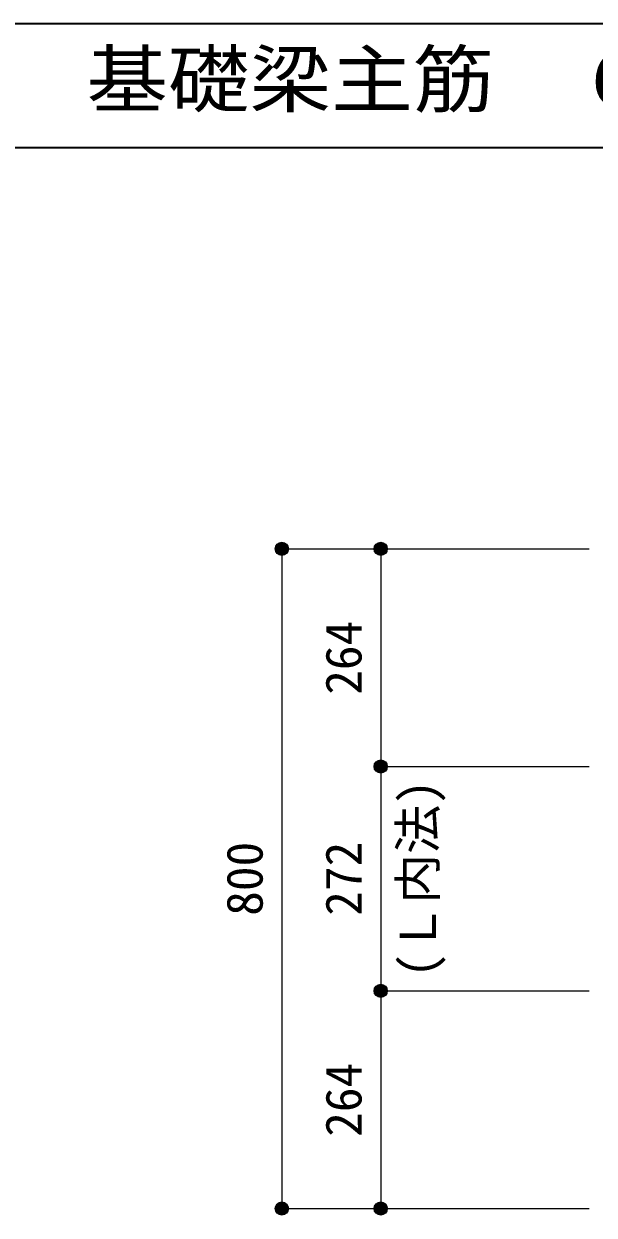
# Model space of a CAD drawing. Units: millimetres at full size, sheet at 1:20. Extents: x -3982 to 3969, y -2797 to 2801.
# Drawn here: x -628 to 64, y -1443 to 2 of the extents above; entities that cross this region are included whole.
import ezdxf
from ezdxf.enums import TextEntityAlignment as Align

# ---------------------------------------------------------------- set-up
doc = ezdxf.new("R2010")
doc.units = ezdxf.units.MM
doc.header["$LTSCALE"] = 20
doc.header["$PDMODE"] = 32
doc.header["$PDSIZE"] = 12
for name, color, linetype, lineweight in [('6-7_文字', 7, 'Continuous', 18), ('6-D_寸法', 4, 'Continuous', 9), ('F-0_枠', 6, 'Continuous', 40)]:
    doc.layers.add(name, color=color, linetype=linetype, lineweight=lineweight)
doc.styles.add('ＭＳ ゴシック', font='')
doc.styles.get('ＭＳ ゴシック').set_extended_font_data('MS Gothic')

msp = doc.modelspace()

# ---------------------------------------------------------------- linework, layer by layer
at = {"layer": '6-D_寸法'}
for p, q in [((-314.74, -634.67), (-194.74, -634.67)), ((-314.74, -634.67), (-314.74, -1434.67)), ((-194.74, -634.67), (58.29, -634.67)), ((-194.74, -634.67), (-194.74, -898.67)), ((-194.74, -898.67), (58.29, -898.67)), ((-194.74, -898.67), (-194.74, -1170.67)), ((-194.74, -1170.67), (58.29, -1170.67)), ((-194.74, -1170.67), (-194.74, -1434.67))]:
    msp.add_line(p, q, dxfattribs=at)
msp.add_lwpolyline([(-314.74, -1434.67), (-194.74, -1434.67), (58.29, -1434.67)], dxfattribs=at)
for centre, radius in [((-314.74, -634.67), 8), ((-314.74, -634.67), 7.2), ((-314.74, -634.67), 6.4), ((-314.74, -634.67), 5.6), ((-314.74, -634.67), 4.8), ((-314.74, -634.67), 4), ((-314.74, -634.67), 3.2), ((-314.74, -634.67), 2.4), ((-314.74, -634.67), 1.6), ((-314.74, -634.67), 0.8), ((-194.74, -634.67), 8), ((-194.74, -634.67), 7.2), ((-194.74, -634.67), 6.4), ((-194.74, -634.67), 5.6), ((-194.74, -634.67), 4.8), ((-194.74, -634.67), 4), ((-194.74, -634.67), 3.2), ((-194.74, -634.67), 2.4), ((-194.74, -634.67), 1.6), ((-194.74, -634.67), 0.8), ((-194.74, -898.67), 8), ((-194.74, -898.67), 7.2), ((-194.74, -898.67), 6.4), ((-194.74, -898.67), 5.6), ((-194.74, -898.67), 4.8), ((-194.74, -898.67), 4), ((-194.74, -898.67), 3.2), ((-194.74, -898.67), 2.4), ((-194.74, -898.67), 1.6), ((-194.74, -898.67), 0.8), ((-194.74, -1170.67), 8), ((-194.74, -1170.67), 7.2), ((-194.74, -1170.67), 6.4), ((-194.74, -1170.67), 5.6), ((-194.74, -1170.67), 4.8), ((-194.74, -1170.67), 4), ((-194.74, -1170.67), 3.2), ((-194.74, -1170.67), 2.4), ((-194.74, -1170.67), 1.6), ((-194.74, -1170.67), 0.8), ((-314.74, -1434.67), 8), ((-314.74, -1434.67), 7.2), ((-314.74, -1434.67), 6.4), ((-314.74, -1434.67), 5.6), ((-314.74, -1434.67), 4.8), ((-194.74, -1434.67), 8), ((-194.74, -1434.67), 7.2), ((-194.74, -1434.67), 6.4), ((-194.74, -1434.67), 5.6), ((-194.74, -1434.67), 4.8), ((-314.74, -1434.67), 4), ((-314.74, -1434.67), 3.2), ((-314.74, -1434.67), 2.4), ((-314.74, -1434.67), 1.6), ((-314.74, -1434.67), 0.8), ((-194.74, -1434.67), 4), ((-194.74, -1434.67), 3.2), ((-194.74, -1434.67), 2.4), ((-194.74, -1434.67), 1.6), ((-194.74, -1434.67), 0.8)]:
    msp.add_circle(centre, radius, dxfattribs=at)
at = {"layer": '6-D_寸法', "color": 7}
for p in [(-314.74, -634.67), (-194.74, -634.67), (-194.74, -898.67), (-194.74, -1170.67), (-314.74, -1434.67), (-194.74, -1434.67)]:
    msp.add_point(p, dxfattribs=at)
at = {"layer": 'F-0_枠', "color": 2, "lineweight": 35}
for p, q in [((2482.4, 1.97), (-3981.92, 1.97)), ((-3981.92, -148.03), (2482.4, -148.03))]:
    msp.add_line(p, q, dxfattribs=at)

# ---------------------------------------------------------------- texts
at = {"layer": '6-7_文字', "color": 2, "style": 'ＭＳ ゴシック', "width": 1.1}
msp.add_text('\u3000\u3000基礎梁主筋\u3000６本タイプ', height=65.98, dxfattribs=at).set_placement((-749.76, -118.03), align=Align.BOTTOM_LEFT)
at = {"layer": '6-D_寸法', "style": 'ＭＳ ゴシック'}
for s, p in [('264', (-204.74, -811.67)), ('(Ｌ内法)', (-114.52, -1154.67)), ('800', (-324.74, -1079.67)), ('272', (-204.74, -1079.67)), ('264', (-204.74, -1347.67))]:
    msp.add_text(s, height=43.99, rotation=90, dxfattribs=at).set_placement(p, align=Align.BOTTOM_LEFT)

doc.saveas('drawing.dxf')
